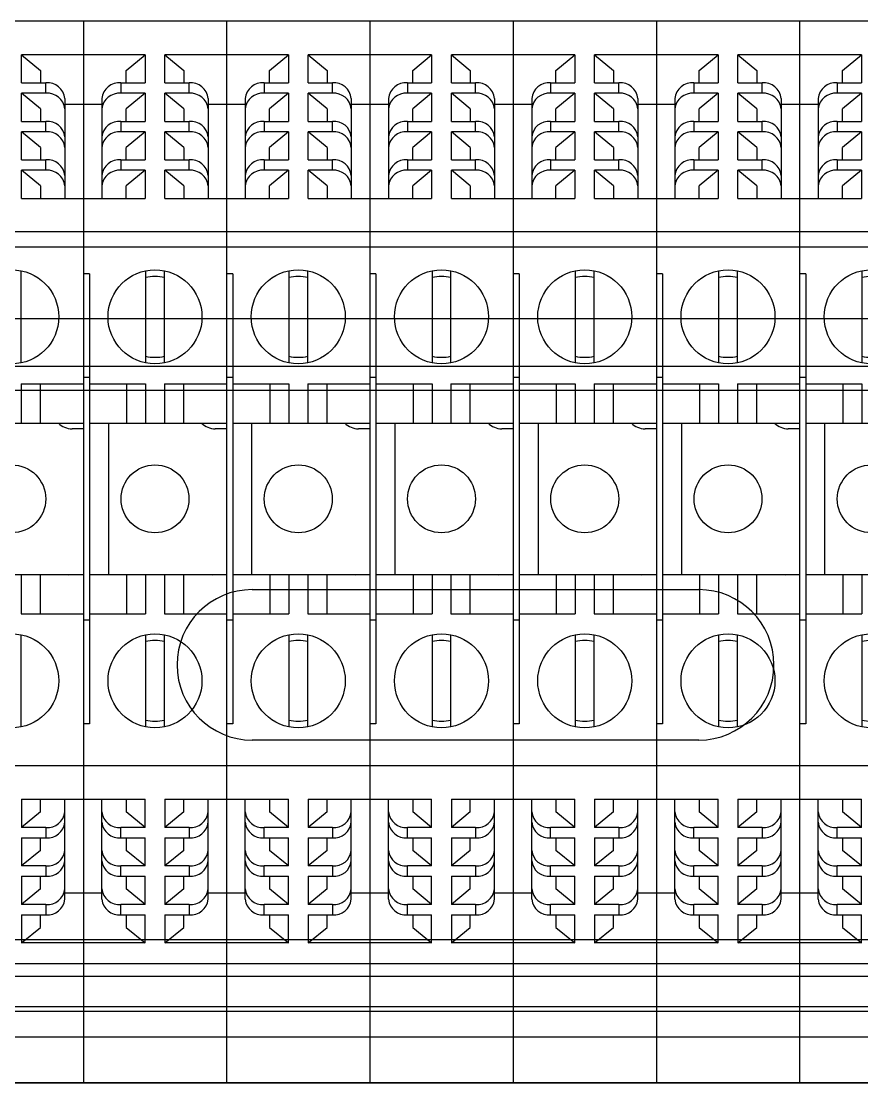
# Model space of a CAD drawing. Header units: inches. Extents: x 17 to 3130, y 15 to 659.
# Drawn here: x 1817.83 to 1853.03, y 382.24 to 426.69 of the extents above; entities that cross this region are included whole.
import ezdxf

# ---------------------------------------------------------------- set-up
doc = ezdxf.new("R2010")
doc.units = ezdxf.units.IN
doc.header["$MEASUREMENT"] = 0

msp = doc.modelspace()

# ---------------------------------------------------------------- linework, layer by layer
at = {"color": 7, "linetype": 'Continuous', "lineweight": 25}
for p, q in [((1820.43008, 426.6941), (1814.43008, 426.6941)), ((1820.43008, 426.6941), (1820.43008, 382.2441)), ((1826.43008, 426.6941), (1820.43008, 426.6941)), ((1820.43008, 426.6941), (1820.43008, 382.2441)), ((1826.43008, 426.6941), (1826.43008, 382.2441)), ((1832.43008, 426.6941), (1826.43008, 426.6941)), ((1826.43008, 426.6941), (1826.43008, 382.2441)), ((1832.43008, 426.6941), (1832.43008, 382.2441)), ((1838.43008, 426.6941), (1832.43008, 426.6941)), ((1832.43008, 426.6941), (1832.43008, 382.2441)), ((1838.43008, 426.6941), (1838.43008, 382.2441)), ((1844.43008, 426.6941), (1838.43008, 426.6941)), ((1838.43008, 426.6941), (1838.43008, 382.2441)), ((1844.43008, 426.6941), (1844.43008, 382.2441)), ((1850.43008, 426.6941), (1844.43008, 426.6941)), ((1844.43008, 426.6941), (1844.43008, 382.2441)), ((1850.43008, 426.6941), (1850.43008, 382.2441)), ((1856.43008, 426.6941), (1850.43008, 426.6941)), ((1850.43008, 426.6941), (1850.43008, 382.2441)), ((1820.43008, 425.28942), (1817.84283, 425.28942)), ((1817.84283, 424.11185), (1817.84283, 425.28942)), ((1817.84283, 425.28942), (1818.63658, 424.63757)), ((1823.01733, 425.28942), (1820.43008, 425.28942)), ((1822.22358, 424.63757), (1823.01733, 425.28942)), ((1823.01733, 425.28942), (1823.01733, 424.11185)), ((1826.43008, 425.28942), (1823.84283, 425.28942)), ((1823.84283, 424.11185), (1823.84283, 425.28942)), ((1823.84283, 425.28942), (1824.63658, 424.63757)), ((1829.01733, 425.28942), (1826.43008, 425.28942)), ((1828.22358, 424.63757), (1829.01733, 425.28942)), ((1829.01733, 425.28942), (1829.01733, 424.11185)), ((1832.43008, 425.28942), (1829.84283, 425.28942)), ((1829.84283, 424.11185), (1829.84283, 425.28942)), ((1829.84283, 425.28942), (1830.63658, 424.63757)), ((1835.01733, 425.28942), (1832.43008, 425.28942)), ((1834.22358, 424.63757), (1835.01733, 425.28942)), ((1835.01733, 425.28942), (1835.01733, 424.11185)), ((1838.43008, 425.28942), (1835.84283, 425.28942)), ((1835.84283, 424.11185), (1835.84283, 425.28942)), ((1835.84283, 425.28942), (1836.63658, 424.63757)), ((1841.01733, 425.28942), (1838.43008, 425.28942)), ((1840.22358, 424.63757), (1841.01733, 425.28942)), ((1841.01733, 425.28942), (1841.01733, 424.11185)), ((1844.43008, 425.28942), (1841.84283, 425.28942)), ((1841.84283, 424.11185), (1841.84283, 425.28942)), ((1841.84283, 425.28942), (1842.63658, 424.63757)), ((1847.01733, 425.28942), (1844.43008, 425.28942)), ((1846.22358, 424.63757), (1847.01733, 425.28942)), ((1847.01733, 425.28942), (1847.01733, 424.11185)), ((1850.43008, 425.28942), (1847.84283, 425.28942)), ((1847.84283, 424.11185), (1847.84283, 425.28942)), ((1847.84283, 425.28942), (1848.63658, 424.63757)), ((1853.01733, 425.28942), (1850.43008, 425.28942)), ((1852.22358, 424.63757), (1853.01733, 425.28942)), ((1853.01733, 425.28942), (1853.01733, 424.11185)), ((1818.63658, 424.63757), (1818.63658, 424.11185)), ((1822.22358, 424.11185), (1822.22358, 424.63757)), ((1824.63658, 424.63757), (1824.63658, 424.11185)), ((1828.22358, 424.11185), (1828.22358, 424.63757)), ((1830.63658, 424.63757), (1830.63658, 424.11185)), ((1834.22358, 424.11185), (1834.22358, 424.63757)), ((1836.63658, 424.63757), (1836.63658, 424.11185)), ((1840.22358, 424.11185), (1840.22358, 424.63757)), ((1842.63658, 424.63757), (1842.63658, 424.11185)), ((1846.22358, 424.11185), (1846.22358, 424.63757)), ((1848.63658, 424.63757), (1848.63658, 424.11185)), ((1852.22358, 424.11185), (1852.22358, 424.63757)), ((1817.84283, 424.11185), (1818.85883, 424.11185)), ((1818.85883, 423.67706), (1818.85883, 424.11185)), ((1822.00133, 424.11185), (1822.00133, 423.67706)), ((1822.00133, 424.11185), (1823.01733, 424.11185)), ((1823.84283, 424.11185), (1824.85883, 424.11185)), ((1824.85883, 423.67706), (1824.85883, 424.11185)), ((1828.00133, 424.11185), (1828.00133, 423.67706)), ((1828.00133, 424.11185), (1829.01733, 424.11185)), ((1829.84283, 424.11185), (1830.85883, 424.11185)), ((1830.85883, 423.67706), (1830.85883, 424.11185)), ((1834.00133, 424.11185), (1834.00133, 423.67706)), ((1834.00133, 424.11185), (1835.01733, 424.11185)), ((1835.84283, 424.11185), (1836.85883, 424.11185)), ((1836.85883, 423.67706), (1836.85883, 424.11185)), ((1840.00133, 424.11185), (1840.00133, 423.67706)), ((1840.00133, 424.11185), (1841.01733, 424.11185)), ((1841.84283, 424.11185), (1842.85883, 424.11185)), ((1842.85883, 423.67706), (1842.85883, 424.11185)), ((1846.00133, 424.11185), (1846.00133, 423.67706)), ((1846.00133, 424.11185), (1847.01733, 424.11185)), ((1847.84283, 424.11185), (1848.85883, 424.11185)), ((1848.85883, 423.67706), (1848.85883, 424.11185)), ((1852.00133, 424.11185), (1852.00133, 423.67706)), ((1852.00133, 424.11185), (1853.01733, 424.11185)), ((1818.85883, 423.67706), (1817.84283, 423.67706)), ((1817.84283, 422.4995), (1817.84283, 423.67706)), ((1818.63658, 423.02521), (1817.84283, 423.67706)), ((1823.01733, 423.67706), (1822.00133, 423.67706)), ((1823.01733, 423.67706), (1822.22358, 423.02521)), ((1823.01733, 423.67706), (1823.01733, 422.4995)), ((1824.85883, 423.67706), (1823.84283, 423.67706)), ((1823.84283, 422.4995), (1823.84283, 423.67706)), ((1824.63658, 423.02521), (1823.84283, 423.67706)), ((1829.01733, 423.67706), (1828.00133, 423.67706)), ((1829.01733, 423.67706), (1828.22358, 423.02521)), ((1829.01733, 423.67706), (1829.01733, 422.4995)), ((1830.85883, 423.67706), (1829.84283, 423.67706)), ((1829.84283, 422.4995), (1829.84283, 423.67706)), ((1830.63658, 423.02521), (1829.84283, 423.67706)), ((1835.01733, 423.67706), (1834.00133, 423.67706)), ((1835.01733, 423.67706), (1834.22358, 423.02521)), ((1835.01733, 423.67706), (1835.01733, 422.4995)), ((1836.85883, 423.67706), (1835.84283, 423.67706)), ((1835.84283, 422.4995), (1835.84283, 423.67706)), ((1836.63658, 423.02521), (1835.84283, 423.67706)), ((1841.01733, 423.67706), (1840.00133, 423.67706)), ((1841.01733, 423.67706), (1840.22358, 423.02521)), ((1841.01733, 423.67706), (1841.01733, 422.4995)), ((1842.85883, 423.67706), (1841.84283, 423.67706)), ((1841.84283, 422.4995), (1841.84283, 423.67706)), ((1842.63658, 423.02521), (1841.84283, 423.67706)), ((1847.01733, 423.67706), (1846.00133, 423.67706)), ((1847.01733, 423.67706), (1846.22358, 423.02521)), ((1847.01733, 423.67706), (1847.01733, 422.4995)), ((1848.85883, 423.67706), (1847.84283, 423.67706)), ((1847.84283, 422.4995), (1847.84283, 423.67706)), ((1848.63658, 423.02521), (1847.84283, 423.67706)), ((1853.01733, 423.67706), (1852.00133, 423.67706)), ((1853.01733, 423.67706), (1852.22358, 423.02521)), ((1853.01733, 423.67706), (1853.01733, 422.4995)), ((1819.65258, 423.46), (1819.65258, 419.27478)), ((1820.43008, 423.20349), (1819.65258, 423.20349)), ((1821.20758, 423.20349), (1820.43008, 423.20349)), ((1821.20758, 423.46), (1821.20758, 419.27478)), ((1825.65258, 423.46), (1825.65258, 419.27478)), ((1826.43008, 423.20349), (1825.65258, 423.20349)), ((1827.20758, 423.20349), (1826.43008, 423.20349)), ((1827.20758, 423.46), (1827.20758, 419.27478)), ((1831.65258, 423.46), (1831.65258, 419.27478)), ((1832.43008, 423.20349), (1831.65258, 423.20349)), ((1833.20758, 423.20349), (1832.43008, 423.20349)), ((1833.20758, 423.46), (1833.20758, 419.27478)), ((1837.65258, 423.46), (1837.65258, 419.27478)), ((1838.43008, 423.20349), (1837.65258, 423.20349)), ((1839.20758, 423.20349), (1838.43008, 423.20349)), ((1839.20758, 423.46), (1839.20758, 419.27478)), ((1843.65258, 423.46), (1843.65258, 419.27478)), ((1844.43008, 423.20349), (1843.65258, 423.20349)), ((1845.20758, 423.20349), (1844.43008, 423.20349)), ((1845.20758, 423.46), (1845.20758, 419.27478)), ((1849.65258, 423.46), (1849.65258, 419.27478)), ((1850.43008, 423.20349), (1849.65258, 423.20349)), ((1851.20758, 423.20349), (1850.43008, 423.20349)), ((1851.20758, 423.46), (1851.20758, 419.27478)), ((1818.63658, 423.02521), (1818.63658, 422.4995)), ((1822.22358, 422.4995), (1822.22358, 423.02521)), ((1824.63658, 423.02521), (1824.63658, 422.4995)), ((1828.22358, 422.4995), (1828.22358, 423.02521)), ((1830.63658, 423.02521), (1830.63658, 422.4995)), ((1834.22358, 422.4995), (1834.22358, 423.02521)), ((1836.63658, 423.02521), (1836.63658, 422.4995)), ((1840.22358, 422.4995), (1840.22358, 423.02521)), ((1842.63658, 423.02521), (1842.63658, 422.4995)), ((1846.22358, 422.4995), (1846.22358, 423.02521)), ((1848.63658, 423.02521), (1848.63658, 422.4995)), ((1852.22358, 422.4995), (1852.22358, 423.02521)), ((1817.84283, 422.4995), (1818.85883, 422.4995)), ((1818.85883, 422.0647), (1818.85883, 422.4995)), ((1822.00133, 422.4995), (1822.00133, 422.0647)), ((1822.00133, 422.4995), (1823.01733, 422.4995)), ((1823.84283, 422.4995), (1824.85883, 422.4995)), ((1824.85883, 422.0647), (1824.85883, 422.4995)), ((1828.00133, 422.4995), (1828.00133, 422.0647)), ((1828.00133, 422.4995), (1829.01733, 422.4995)), ((1829.84283, 422.4995), (1830.85883, 422.4995)), ((1830.85883, 422.0647), (1830.85883, 422.4995)), ((1834.00133, 422.4995), (1834.00133, 422.0647)), ((1834.00133, 422.4995), (1835.01733, 422.4995)), ((1835.84283, 422.4995), (1836.85883, 422.4995)), ((1836.85883, 422.0647), (1836.85883, 422.4995)), ((1840.00133, 422.4995), (1840.00133, 422.0647)), ((1840.00133, 422.4995), (1841.01733, 422.4995)), ((1841.84283, 422.4995), (1842.85883, 422.4995)), ((1842.85883, 422.0647), (1842.85883, 422.4995)), ((1846.00133, 422.4995), (1846.00133, 422.0647)), ((1846.00133, 422.4995), (1847.01733, 422.4995)), ((1847.84283, 422.4995), (1848.85883, 422.4995)), ((1848.85883, 422.0647), (1848.85883, 422.4995)), ((1852.00133, 422.4995), (1852.00133, 422.0647)), ((1852.00133, 422.4995), (1853.01733, 422.4995)), ((1818.85883, 422.0647), (1817.84283, 422.0647)), ((1817.84283, 420.88714), (1817.84283, 422.0647)), ((1818.63658, 421.41285), (1817.84283, 422.0647)), ((1823.01733, 422.0647), (1822.00133, 422.0647)), ((1823.01733, 422.0647), (1822.22358, 421.41285)), ((1823.01733, 422.0647), (1823.01733, 420.88714)), ((1824.85883, 422.0647), (1823.84283, 422.0647)), ((1823.84283, 420.88714), (1823.84283, 422.0647)), ((1824.63658, 421.41285), (1823.84283, 422.0647)), ((1829.01733, 422.0647), (1828.00133, 422.0647)), ((1829.01733, 422.0647), (1828.22358, 421.41285)), ((1829.01733, 422.0647), (1829.01733, 420.88714)), ((1830.85883, 422.0647), (1829.84283, 422.0647)), ((1829.84283, 420.88714), (1829.84283, 422.0647)), ((1830.63658, 421.41285), (1829.84283, 422.0647)), ((1835.01733, 422.0647), (1834.00133, 422.0647)), ((1835.01733, 422.0647), (1834.22358, 421.41285)), ((1835.01733, 422.0647), (1835.01733, 420.88714)), ((1836.85883, 422.0647), (1835.84283, 422.0647)), ((1835.84283, 420.88714), (1835.84283, 422.0647)), ((1836.63658, 421.41285), (1835.84283, 422.0647)), ((1841.01733, 422.0647), (1840.00133, 422.0647)), ((1841.01733, 422.0647), (1840.22358, 421.41285)), ((1841.01733, 422.0647), (1841.01733, 420.88714)), ((1842.85883, 422.0647), (1841.84283, 422.0647)), ((1841.84283, 420.88714), (1841.84283, 422.0647)), ((1842.63658, 421.41285), (1841.84283, 422.0647)), ((1847.01733, 422.0647), (1846.00133, 422.0647)), ((1847.01733, 422.0647), (1846.22358, 421.41285)), ((1847.01733, 422.0647), (1847.01733, 420.88714)), ((1848.85883, 422.0647), (1847.84283, 422.0647)), ((1847.84283, 420.88714), (1847.84283, 422.0647)), ((1848.63658, 421.41285), (1847.84283, 422.0647)), ((1853.01733, 422.0647), (1852.00133, 422.0647)), ((1853.01733, 422.0647), (1852.22358, 421.41285)), ((1853.01733, 422.0647), (1853.01733, 420.88714)), ((1818.63658, 421.41285), (1818.63658, 420.88714)), ((1822.22358, 420.88714), (1822.22358, 421.41285)), ((1824.63658, 421.41285), (1824.63658, 420.88714)), ((1828.22358, 420.88714), (1828.22358, 421.41285)), ((1830.63658, 421.41285), (1830.63658, 420.88714)), ((1834.22358, 420.88714), (1834.22358, 421.41285)), ((1836.63658, 421.41285), (1836.63658, 420.88714)), ((1840.22358, 420.88714), (1840.22358, 421.41285)), ((1842.63658, 421.41285), (1842.63658, 420.88714)), ((1846.22358, 420.88714), (1846.22358, 421.41285)), ((1848.63658, 421.41285), (1848.63658, 420.88714)), ((1852.22358, 420.88714), (1852.22358, 421.41285)), ((1817.84283, 420.88714), (1818.85883, 420.88714)), ((1818.85883, 420.45235), (1818.85883, 420.88714)), ((1822.00133, 420.88714), (1822.00133, 420.45235)), ((1822.00133, 420.88714), (1823.01733, 420.88714)), ((1823.84283, 420.88714), (1824.85883, 420.88714)), ((1824.85883, 420.45235), (1824.85883, 420.88714)), ((1828.00133, 420.88714), (1828.00133, 420.45235)), ((1828.00133, 420.88714), (1829.01733, 420.88714)), ((1829.84283, 420.88714), (1830.85883, 420.88714)), ((1830.85883, 420.45235), (1830.85883, 420.88714)), ((1834.00133, 420.88714), (1834.00133, 420.45235)), ((1834.00133, 420.88714), (1835.01733, 420.88714)), ((1835.84283, 420.88714), (1836.85883, 420.88714)), ((1836.85883, 420.45235), (1836.85883, 420.88714)), ((1840.00133, 420.88714), (1840.00133, 420.45235)), ((1840.00133, 420.88714), (1841.01733, 420.88714)), ((1841.84283, 420.88714), (1842.85883, 420.88714)), ((1842.85883, 420.45235), (1842.85883, 420.88714)), ((1846.00133, 420.88714), (1846.00133, 420.45235)), ((1846.00133, 420.88714), (1847.01733, 420.88714)), ((1847.84283, 420.88714), (1848.85883, 420.88714)), ((1848.85883, 420.45235), (1848.85883, 420.88714)), ((1852.00133, 420.88714), (1852.00133, 420.45235)), ((1852.00133, 420.88714), (1853.01733, 420.88714)), ((1817.84283, 419.27478), (1817.84283, 420.45235)), ((1818.85883, 420.45235), (1817.84283, 420.45235)), ((1818.63658, 419.80049), (1817.84283, 420.45235)), ((1823.01733, 420.45235), (1822.00133, 420.45235)), ((1823.01733, 420.45235), (1822.22358, 419.80049)), ((1823.01733, 420.45235), (1823.01733, 419.27478)), ((1823.84283, 419.27478), (1823.84283, 420.45235)), ((1824.85883, 420.45235), (1823.84283, 420.45235)), ((1824.63658, 419.80049), (1823.84283, 420.45235)), ((1829.01733, 420.45235), (1828.00133, 420.45235)), ((1829.01733, 420.45235), (1828.22358, 419.80049)), ((1829.01733, 420.45235), (1829.01733, 419.27478)), ((1829.84283, 419.27478), (1829.84283, 420.45235)), ((1830.85883, 420.45235), (1829.84283, 420.45235)), ((1830.63658, 419.80049), (1829.84283, 420.45235)), ((1835.01733, 420.45235), (1834.00133, 420.45235)), ((1835.01733, 420.45235), (1834.22358, 419.80049)), ((1835.01733, 420.45235), (1835.01733, 419.27478)), ((1835.84283, 419.27478), (1835.84283, 420.45235)), ((1836.85883, 420.45235), (1835.84283, 420.45235)), ((1836.63658, 419.80049), (1835.84283, 420.45235)), ((1841.01733, 420.45235), (1840.00133, 420.45235)), ((1841.01733, 420.45235), (1840.22358, 419.80049)), ((1841.01733, 420.45235), (1841.01733, 419.27478)), ((1841.84283, 419.27478), (1841.84283, 420.45235)), ((1842.85883, 420.45235), (1841.84283, 420.45235)), ((1842.63658, 419.80049), (1841.84283, 420.45235)), ((1847.01733, 420.45235), (1846.00133, 420.45235)), ((1847.01733, 420.45235), (1846.22358, 419.80049)), ((1847.01733, 420.45235), (1847.01733, 419.27478)), ((1847.84283, 419.27478), (1847.84283, 420.45235)), ((1848.85883, 420.45235), (1847.84283, 420.45235)), ((1848.63658, 419.80049), (1847.84283, 420.45235)), ((1853.01733, 420.45235), (1852.00133, 420.45235)), ((1853.01733, 420.45235), (1852.22358, 419.80049)), ((1853.01733, 420.45235), (1853.01733, 419.27478)), ((1818.63658, 419.80049), (1818.63658, 419.27478)), ((1822.22358, 419.27478), (1822.22358, 419.80049)), ((1824.63658, 419.80049), (1824.63658, 419.27478)), ((1828.22358, 419.27478), (1828.22358, 419.80049)), ((1830.63658, 419.80049), (1830.63658, 419.27478)), ((1834.22358, 419.27478), (1834.22358, 419.80049)), ((1836.63658, 419.80049), (1836.63658, 419.27478)), ((1840.22358, 419.27478), (1840.22358, 419.80049)), ((1842.63658, 419.80049), (1842.63658, 419.27478)), ((1846.22358, 419.27478), (1846.22358, 419.80049)), ((1848.63658, 419.80049), (1848.63658, 419.27478)), ((1852.22358, 419.27478), (1852.22358, 419.80049)), ((1817.84283, 419.27478), (1820.43008, 419.27478)), ((1820.43008, 419.27478), (1823.01733, 419.27478)), ((1823.84283, 419.27478), (1826.43008, 419.27478)), ((1826.43008, 419.27478), (1829.01733, 419.27478)), ((1829.84283, 419.27478), (1832.43008, 419.27478)), ((1832.43008, 419.27478), (1835.01733, 419.27478)), ((1835.84283, 419.27478), (1838.43008, 419.27478)), ((1838.43008, 419.27478), (1841.01733, 419.27478)), ((1841.84283, 419.27478), (1844.43008, 419.27478)), ((1844.43008, 419.27478), (1847.01733, 419.27478)), ((1847.84283, 419.27478), (1850.43008, 419.27478)), ((1850.43008, 419.27478), (1853.01733, 419.27478)), ((1820.43008, 417.8701), (1814.43008, 417.8701)), ((1826.43008, 417.8701), (1820.43008, 417.8701)), ((1832.43008, 417.8701), (1826.43008, 417.8701)), ((1838.43008, 417.8701), (1832.43008, 417.8701)), ((1844.43008, 417.8701), (1838.43008, 417.8701)), ((1850.43008, 417.8701), (1844.43008, 417.8701)), ((1856.43008, 417.8701), (1850.43008, 417.8701)), ((1712.43008, 417.2441), (2212.43008, 417.2441)), ((1817.82696, 412.38602), (1817.82696, 416.24218)), ((1820.68408, 416.1175), (1820.43008, 416.1175)), ((1820.68408, 416.1175), (1820.68408, 397.2707)), ((1823.03321, 416.24218), (1823.03321, 412.38602)), ((1823.82696, 412.38602), (1823.82696, 416.24218)), ((1826.68408, 416.1175), (1826.43008, 416.1175)), ((1826.68408, 416.1175), (1826.68408, 397.2707)), ((1829.03321, 416.24218), (1829.03321, 412.38602)), ((1829.82696, 412.38602), (1829.82696, 416.24218)), ((1832.68408, 416.1175), (1832.43008, 416.1175)), ((1832.68408, 416.1175), (1832.68408, 397.2707)), ((1835.03321, 416.24218), (1835.03321, 412.38602)), ((1835.82696, 412.38602), (1835.82696, 416.24218)), ((1838.68408, 416.1175), (1838.43008, 416.1175)), ((1838.68408, 416.1175), (1838.68408, 397.2707)), ((1841.03321, 416.24218), (1841.03321, 412.38602)), ((1841.82696, 412.38602), (1841.82696, 416.24218)), ((1844.68408, 416.1175), (1844.43008, 416.1175)), ((1844.68408, 416.1175), (1844.68408, 397.2707)), ((1847.03321, 416.24218), (1847.03321, 412.38602)), ((1847.82696, 412.38602), (1847.82696, 416.24218)), ((1850.68408, 416.1175), (1850.43008, 416.1175)), ((1850.68408, 416.1175), (1850.68408, 397.2707)), ((1853.03321, 416.24218), (1853.03321, 412.38602)), ((1712.43008, 414.2441), (2212.43008, 414.2441)), ((1712.43008, 412.2441), (2212.43008, 412.2441)), ((1820.68408, 411.7741), (1820.43008, 411.7741)), ((1826.68408, 411.7741), (1826.43008, 411.7741)), ((1832.68408, 411.7741), (1832.43008, 411.7741)), ((1838.68408, 411.7741), (1838.43008, 411.7741)), ((1844.68408, 411.7741), (1844.43008, 411.7741)), ((1850.68408, 411.7741), (1850.43008, 411.7741)), ((1712.43008, 411.2441), (2212.43008, 411.2441)), ((1817.82696, 411.5074), (1820.43008, 411.5074)), ((1817.82696, 411.5074), (1817.82696, 409.8691)), ((1818.62071, 411.5074), (1818.62071, 409.8691)), ((1820.68408, 411.5074), (1823.03321, 411.5074)), ((1822.23946, 411.5074), (1822.23946, 409.8691)), ((1823.03321, 411.5074), (1823.03321, 409.8691)), ((1823.82696, 411.5074), (1826.43008, 411.5074)), ((1823.82696, 411.5074), (1823.82696, 409.8691)), ((1824.62071, 411.5074), (1824.62071, 409.8691)), ((1826.68408, 411.5074), (1829.03321, 411.5074)), ((1828.23946, 411.5074), (1828.23946, 409.8691)), ((1829.03321, 411.5074), (1829.03321, 409.8691)), ((1829.82696, 411.5074), (1832.43008, 411.5074)), ((1829.82696, 411.5074), (1829.82696, 409.8691)), ((1830.62071, 411.5074), (1830.62071, 409.8691)), ((1832.68408, 411.5074), (1835.03321, 411.5074)), ((1834.23946, 411.5074), (1834.23946, 409.8691)), ((1835.03321, 411.5074), (1835.03321, 409.8691)), ((1835.82696, 411.5074), (1838.43008, 411.5074)), ((1835.82696, 411.5074), (1835.82696, 409.8691)), ((1836.62071, 411.5074), (1836.62071, 409.8691)), ((1838.68408, 411.5074), (1841.03321, 411.5074)), ((1840.23946, 411.5074), (1840.23946, 409.8691)), ((1841.03321, 411.5074), (1841.03321, 409.8691)), ((1841.82696, 411.5074), (1844.43008, 411.5074)), ((1841.82696, 411.5074), (1841.82696, 409.8691)), ((1842.62071, 411.5074), (1842.62071, 409.8691)), ((1844.68408, 411.5074), (1847.03321, 411.5074)), ((1846.23946, 411.5074), (1846.23946, 409.8691)), ((1847.03321, 411.5074), (1847.03321, 409.8691)), ((1847.82696, 411.5074), (1850.43008, 411.5074)), ((1847.82696, 411.5074), (1847.82696, 409.8691)), ((1848.62071, 411.5074), (1848.62071, 409.8691)), ((1850.68408, 411.5074), (1853.03321, 411.5074)), ((1852.23946, 411.5074), (1852.23946, 409.8691)), ((1853.03321, 411.5074), (1853.03321, 409.8691)), ((1814.68408, 409.8691), (1820.43008, 409.8691)), ((1820.68408, 409.8691), (1826.43008, 409.8691)), ((1821.47708, 409.8691), (1821.47708, 403.5191)), ((1826.68408, 409.8691), (1832.43008, 409.8691)), ((1827.47708, 409.8691), (1827.47708, 403.5191)), ((1832.68408, 409.8691), (1838.43008, 409.8691)), ((1833.47708, 409.8691), (1833.47708, 403.5191)), ((1838.68408, 409.8691), (1844.43008, 409.8691)), ((1839.47708, 409.8691), (1839.47708, 403.5191)), ((1844.68408, 409.8691), (1850.43008, 409.8691)), ((1845.47708, 409.8691), (1845.47708, 403.5191)), ((1850.68408, 409.8691), (1856.43008, 409.8691)), ((1851.47708, 409.8691), (1851.47708, 403.5191)), ((1820.43008, 409.62646), (1819.95383, 409.62646)), ((1826.43008, 409.62646), (1825.95383, 409.62646)), ((1832.43008, 409.62646), (1831.95383, 409.62646)), ((1838.43008, 409.62646), (1837.95383, 409.62646)), ((1844.43008, 409.62646), (1843.95383, 409.62646)), ((1850.43008, 409.62646), (1849.95383, 409.62646)), ((1820.43008, 403.5191), (1814.68408, 403.5191)), ((1817.82696, 403.5191), (1817.82696, 401.8808)), ((1818.62071, 403.5191), (1818.62071, 401.8808)), ((1819.82003, 403.5191), (1819.95383, 403.53046)), ((1819.95383, 403.53046), (1820.43008, 403.53046)), ((1826.43008, 403.5191), (1820.68408, 403.5191)), ((1822.23946, 403.5191), (1822.23946, 401.8808)), ((1823.03321, 403.5191), (1823.03321, 401.8808)), ((1823.82696, 403.5191), (1823.82696, 401.8808)), ((1824.62071, 403.5191), (1824.62071, 401.8808)), ((1825.82003, 403.5191), (1825.95383, 403.53046)), ((1825.95383, 403.53046), (1826.43008, 403.53046)), ((1832.43008, 403.5191), (1826.68408, 403.5191)), ((1828.23946, 403.5191), (1828.23946, 401.8808)), ((1829.03321, 403.5191), (1829.03321, 401.8808)), ((1829.82696, 403.5191), (1829.82696, 401.8808)), ((1830.62071, 403.5191), (1830.62071, 401.8808)), ((1831.82003, 403.5191), (1831.95383, 403.53046)), ((1831.95383, 403.53046), (1832.43008, 403.53046)), ((1838.43008, 403.5191), (1832.68408, 403.5191)), ((1834.23946, 403.5191), (1834.23946, 401.8808)), ((1835.03321, 403.5191), (1835.03321, 401.8808)), ((1835.82696, 403.5191), (1835.82696, 401.8808)), ((1836.62071, 403.5191), (1836.62071, 401.8808)), ((1837.82003, 403.5191), (1837.95383, 403.53046)), ((1837.95383, 403.53046), (1838.43008, 403.53046)), ((1844.43008, 403.5191), (1838.68408, 403.5191)), ((1840.23946, 403.5191), (1840.23946, 401.8808)), ((1841.03321, 403.5191), (1841.03321, 401.8808)), ((1841.82696, 403.5191), (1841.82696, 401.8808)), ((1842.62071, 403.5191), (1842.62071, 401.8808)), ((1843.82003, 403.5191), (1843.95383, 403.53046)), ((1843.95383, 403.53046), (1844.43008, 403.53046)), ((1850.43008, 403.5191), (1844.68408, 403.5191)), ((1846.23946, 403.5191), (1846.23946, 401.8808)), ((1847.03321, 403.5191), (1847.03321, 401.8808)), ((1847.82696, 403.5191), (1847.82696, 401.8808)), ((1848.62071, 403.5191), (1848.62071, 401.8808)), ((1849.82003, 403.5191), (1849.95383, 403.53046)), ((1849.95383, 403.53046), (1850.43008, 403.53046)), ((1856.43008, 403.5191), (1850.68408, 403.5191)), ((1852.23946, 403.5191), (1852.23946, 401.8808)), ((1853.03321, 403.5191), (1853.03321, 401.8808)), ((1827.50508, 402.8941), (1846.20508, 402.8941)), ((1817.82696, 401.8808), (1820.43008, 401.8808)), ((1820.68408, 401.8808), (1823.03321, 401.8808)), ((1823.82696, 401.8808), (1826.43008, 401.8808)), ((1826.68408, 401.8808), (1829.03321, 401.8808)), ((1829.82696, 401.8808), (1832.43008, 401.8808)), ((1832.68408, 401.8808), (1835.03321, 401.8808)), ((1835.82696, 401.8808), (1838.43008, 401.8808)), ((1838.68408, 401.8808), (1841.03321, 401.8808)), ((1841.82696, 401.8808), (1844.43008, 401.8808)), ((1844.68408, 401.8808), (1847.03321, 401.8808)), ((1847.82696, 401.8808), (1850.43008, 401.8808)), ((1850.68408, 401.8808), (1853.03321, 401.8808)), ((1820.68408, 401.6141), (1820.43008, 401.6141)), ((1826.68408, 401.6141), (1826.43008, 401.6141)), ((1832.68408, 401.6141), (1832.43008, 401.6141)), ((1838.68408, 401.6141), (1838.43008, 401.6141)), ((1844.68408, 401.6141), (1844.43008, 401.6141)), ((1850.68408, 401.6141), (1850.43008, 401.6141)), ((1817.82696, 397.14602), (1817.82696, 401.00218)), ((1823.03321, 401.00218), (1823.03321, 397.14602)), ((1823.82696, 397.14602), (1823.82696, 401.00218)), ((1829.03321, 401.00218), (1829.03321, 397.14602)), ((1829.82696, 397.14602), (1829.82696, 401.00218)), ((1835.03321, 401.00218), (1835.03321, 397.14602)), ((1835.82696, 397.14602), (1835.82696, 401.00218)), ((1841.03321, 401.00218), (1841.03321, 397.14602)), ((1841.82696, 397.14602), (1841.82696, 401.00218)), ((1847.03321, 401.00218), (1847.03321, 397.14602)), ((1847.82696, 397.14602), (1847.82696, 401.00218)), ((1853.03321, 401.00218), (1853.03321, 397.14602)), ((1820.68408, 397.2707), (1820.43008, 397.2707)), ((1826.68408, 397.2707), (1826.43008, 397.2707)), ((1832.68408, 397.2707), (1832.43008, 397.2707)), ((1838.68408, 397.2707), (1838.43008, 397.2707)), ((1844.68408, 397.2707), (1844.43008, 397.2707)), ((1850.68408, 397.2707), (1850.43008, 397.2707)), ((1846.20508, 396.5941), (1827.50508, 396.5941)), ((1820.43008, 395.5181), (1814.43008, 395.5181)), ((1826.43008, 395.5181), (1820.43008, 395.5181)), ((1832.43008, 395.5181), (1826.43008, 395.5181)), ((1838.43008, 395.5181), (1832.43008, 395.5181)), ((1844.43008, 395.5181), (1838.43008, 395.5181)), ((1850.43008, 395.5181), (1844.43008, 395.5181)), ((1856.43008, 395.5181), (1850.43008, 395.5181)), ((1817.84283, 394.11342), (1820.43008, 394.11342)), ((1817.84283, 394.11342), (1817.84283, 392.93585)), ((1818.63658, 393.58771), (1818.63658, 394.11342)), ((1819.65258, 389.9282), (1819.65258, 394.11342)), ((1820.43008, 394.11342), (1823.01733, 394.11342)), ((1821.20758, 389.9282), (1821.20758, 394.11342)), ((1822.22358, 394.11342), (1822.22358, 393.58771)), ((1823.01733, 392.93585), (1823.01733, 394.11342)), ((1823.84283, 394.11342), (1826.43008, 394.11342)), ((1823.84283, 394.11342), (1823.84283, 392.93585)), ((1824.63658, 393.58771), (1824.63658, 394.11342)), ((1825.65258, 389.9282), (1825.65258, 394.11342)), ((1826.43008, 394.11342), (1829.01733, 394.11342)), ((1827.20758, 389.9282), (1827.20758, 394.11342)), ((1828.22358, 394.11342), (1828.22358, 393.58771)), ((1829.01733, 392.93585), (1829.01733, 394.11342)), ((1829.84283, 394.11342), (1832.43008, 394.11342)), ((1829.84283, 394.11342), (1829.84283, 392.93585)), ((1830.63658, 393.58771), (1830.63658, 394.11342)), ((1831.65258, 389.9282), (1831.65258, 394.11342)), ((1832.43008, 394.11342), (1835.01733, 394.11342)), ((1833.20758, 389.9282), (1833.20758, 394.11342)), ((1834.22358, 394.11342), (1834.22358, 393.58771)), ((1835.01733, 392.93585), (1835.01733, 394.11342)), ((1835.84283, 394.11342), (1838.43008, 394.11342)), ((1835.84283, 394.11342), (1835.84283, 392.93585)), ((1836.63658, 393.58771), (1836.63658, 394.11342)), ((1837.65258, 389.9282), (1837.65258, 394.11342)), ((1838.43008, 394.11342), (1841.01733, 394.11342)), ((1839.20758, 389.9282), (1839.20758, 394.11342)), ((1840.22358, 394.11342), (1840.22358, 393.58771)), ((1841.01733, 392.93585), (1841.01733, 394.11342)), ((1841.84283, 394.11342), (1844.43008, 394.11342)), ((1841.84283, 394.11342), (1841.84283, 392.93585)), ((1842.63658, 393.58771), (1842.63658, 394.11342)), ((1843.65258, 389.9282), (1843.65258, 394.11342)), ((1844.43008, 394.11342), (1847.01733, 394.11342)), ((1845.20758, 389.9282), (1845.20758, 394.11342)), ((1846.22358, 394.11342), (1846.22358, 393.58771)), ((1847.01733, 392.93585), (1847.01733, 394.11342)), ((1847.84283, 394.11342), (1850.43008, 394.11342)), ((1847.84283, 394.11342), (1847.84283, 392.93585)), ((1848.63658, 393.58771), (1848.63658, 394.11342)), ((1849.65258, 389.9282), (1849.65258, 394.11342)), ((1850.43008, 394.11342), (1853.01733, 394.11342)), ((1851.20758, 389.9282), (1851.20758, 394.11342)), ((1852.22358, 394.11342), (1852.22358, 393.58771)), ((1853.01733, 392.93585), (1853.01733, 394.11342)), ((1818.63658, 393.58771), (1817.84283, 392.93585)), ((1823.01733, 392.93585), (1822.22358, 393.58771)), ((1824.63658, 393.58771), (1823.84283, 392.93585)), ((1829.01733, 392.93585), (1828.22358, 393.58771)), ((1830.63658, 393.58771), (1829.84283, 392.93585)), ((1835.01733, 392.93585), (1834.22358, 393.58771)), ((1836.63658, 393.58771), (1835.84283, 392.93585)), ((1841.01733, 392.93585), (1840.22358, 393.58771)), ((1842.63658, 393.58771), (1841.84283, 392.93585)), ((1847.01733, 392.93585), (1846.22358, 393.58771)), ((1848.63658, 393.58771), (1847.84283, 392.93585)), ((1853.01733, 392.93585), (1852.22358, 393.58771)), ((1818.85883, 392.93585), (1817.84283, 392.93585)), ((1817.84283, 392.50106), (1818.85883, 392.50106)), ((1817.84283, 392.50106), (1817.84283, 391.3235)), ((1818.63658, 391.97535), (1818.63658, 392.50106)), ((1818.85883, 392.93585), (1818.85883, 392.50106)), ((1822.00133, 392.50106), (1822.00133, 392.93585)), ((1823.01733, 392.93585), (1822.00133, 392.93585)), ((1822.00133, 392.50106), (1823.01733, 392.50106)), ((1822.22358, 392.50106), (1822.22358, 391.97535)), ((1823.01733, 391.3235), (1823.01733, 392.50106)), ((1824.85883, 392.93585), (1823.84283, 392.93585)), ((1823.84283, 392.50106), (1824.85883, 392.50106)), ((1823.84283, 392.50106), (1823.84283, 391.3235)), ((1824.63658, 391.97535), (1824.63658, 392.50106)), ((1824.85883, 392.93585), (1824.85883, 392.50106)), ((1828.00133, 392.50106), (1828.00133, 392.93585)), ((1829.01733, 392.93585), (1828.00133, 392.93585)), ((1828.00133, 392.50106), (1829.01733, 392.50106)), ((1828.22358, 392.50106), (1828.22358, 391.97535)), ((1829.01733, 391.3235), (1829.01733, 392.50106)), ((1830.85883, 392.93585), (1829.84283, 392.93585)), ((1829.84283, 392.50106), (1830.85883, 392.50106)), ((1829.84283, 392.50106), (1829.84283, 391.3235)), ((1830.63658, 391.97535), (1830.63658, 392.50106)), ((1830.85883, 392.93585), (1830.85883, 392.50106)), ((1834.00133, 392.50106), (1834.00133, 392.93585)), ((1835.01733, 392.93585), (1834.00133, 392.93585)), ((1834.00133, 392.50106), (1835.01733, 392.50106)), ((1834.22358, 392.50106), (1834.22358, 391.97535)), ((1835.01733, 391.3235), (1835.01733, 392.50106)), ((1836.85883, 392.93585), (1835.84283, 392.93585)), ((1835.84283, 392.50106), (1836.85883, 392.50106)), ((1835.84283, 392.50106), (1835.84283, 391.3235)), ((1836.63658, 391.97535), (1836.63658, 392.50106)), ((1836.85883, 392.93585), (1836.85883, 392.50106)), ((1840.00133, 392.50106), (1840.00133, 392.93585)), ((1841.01733, 392.93585), (1840.00133, 392.93585)), ((1840.00133, 392.50106), (1841.01733, 392.50106)), ((1840.22358, 392.50106), (1840.22358, 391.97535)), ((1841.01733, 391.3235), (1841.01733, 392.50106)), ((1842.85883, 392.93585), (1841.84283, 392.93585)), ((1841.84283, 392.50106), (1842.85883, 392.50106)), ((1841.84283, 392.50106), (1841.84283, 391.3235)), ((1842.63658, 391.97535), (1842.63658, 392.50106)), ((1842.85883, 392.93585), (1842.85883, 392.50106)), ((1846.00133, 392.50106), (1846.00133, 392.93585)), ((1847.01733, 392.93585), (1846.00133, 392.93585)), ((1846.00133, 392.50106), (1847.01733, 392.50106)), ((1846.22358, 392.50106), (1846.22358, 391.97535)), ((1847.01733, 391.3235), (1847.01733, 392.50106)), ((1848.85883, 392.93585), (1847.84283, 392.93585)), ((1847.84283, 392.50106), (1848.85883, 392.50106)), ((1847.84283, 392.50106), (1847.84283, 391.3235)), ((1848.63658, 391.97535), (1848.63658, 392.50106)), ((1848.85883, 392.93585), (1848.85883, 392.50106)), ((1852.00133, 392.50106), (1852.00133, 392.93585)), ((1853.01733, 392.93585), (1852.00133, 392.93585)), ((1852.00133, 392.50106), (1853.01733, 392.50106)), ((1852.22358, 392.50106), (1852.22358, 391.97535)), ((1853.01733, 391.3235), (1853.01733, 392.50106)), ((1818.63658, 391.97535), (1817.84283, 391.3235)), ((1823.01733, 391.3235), (1822.22358, 391.97535)), ((1824.63658, 391.97535), (1823.84283, 391.3235)), ((1829.01733, 391.3235), (1828.22358, 391.97535)), ((1830.63658, 391.97535), (1829.84283, 391.3235)), ((1835.01733, 391.3235), (1834.22358, 391.97535)), ((1836.63658, 391.97535), (1835.84283, 391.3235)), ((1841.01733, 391.3235), (1840.22358, 391.97535)), ((1842.63658, 391.97535), (1841.84283, 391.3235)), ((1847.01733, 391.3235), (1846.22358, 391.97535)), ((1848.63658, 391.97535), (1847.84283, 391.3235)), ((1853.01733, 391.3235), (1852.22358, 391.97535)), ((1818.85883, 391.3235), (1817.84283, 391.3235)), ((1818.85883, 391.3235), (1818.85883, 390.8887)), ((1822.00133, 390.8887), (1822.00133, 391.3235)), ((1823.01733, 391.3235), (1822.00133, 391.3235)), ((1824.85883, 391.3235), (1823.84283, 391.3235)), ((1824.85883, 391.3235), (1824.85883, 390.8887)), ((1828.00133, 390.8887), (1828.00133, 391.3235)), ((1829.01733, 391.3235), (1828.00133, 391.3235)), ((1830.85883, 391.3235), (1829.84283, 391.3235)), ((1830.85883, 391.3235), (1830.85883, 390.8887)), ((1834.00133, 390.8887), (1834.00133, 391.3235)), ((1835.01733, 391.3235), (1834.00133, 391.3235)), ((1836.85883, 391.3235), (1835.84283, 391.3235)), ((1836.85883, 391.3235), (1836.85883, 390.8887)), ((1840.00133, 390.8887), (1840.00133, 391.3235)), ((1841.01733, 391.3235), (1840.00133, 391.3235)), ((1842.85883, 391.3235), (1841.84283, 391.3235)), ((1842.85883, 391.3235), (1842.85883, 390.8887)), ((1846.00133, 390.8887), (1846.00133, 391.3235)), ((1847.01733, 391.3235), (1846.00133, 391.3235)), ((1848.85883, 391.3235), (1847.84283, 391.3235)), ((1848.85883, 391.3235), (1848.85883, 390.8887)), ((1852.00133, 390.8887), (1852.00133, 391.3235)), ((1853.01733, 391.3235), (1852.00133, 391.3235)), ((1817.84283, 390.8887), (1818.85883, 390.8887)), ((1817.84283, 390.8887), (1817.84283, 389.71114)), ((1818.63658, 390.36299), (1818.63658, 390.8887)), ((1822.00133, 390.8887), (1823.01733, 390.8887)), ((1822.22358, 390.8887), (1822.22358, 390.36299)), ((1823.01733, 389.71114), (1823.01733, 390.8887)), ((1823.84283, 390.8887), (1824.85883, 390.8887)), ((1823.84283, 390.8887), (1823.84283, 389.71114)), ((1824.63658, 390.36299), (1824.63658, 390.8887)), ((1828.00133, 390.8887), (1829.01733, 390.8887)), ((1828.22358, 390.8887), (1828.22358, 390.36299)), ((1829.01733, 389.71114), (1829.01733, 390.8887)), ((1829.84283, 390.8887), (1830.85883, 390.8887)), ((1829.84283, 390.8887), (1829.84283, 389.71114)), ((1830.63658, 390.36299), (1830.63658, 390.8887)), ((1834.00133, 390.8887), (1835.01733, 390.8887)), ((1834.22358, 390.8887), (1834.22358, 390.36299)), ((1835.01733, 389.71114), (1835.01733, 390.8887)), ((1835.84283, 390.8887), (1836.85883, 390.8887)), ((1835.84283, 390.8887), (1835.84283, 389.71114)), ((1836.63658, 390.36299), (1836.63658, 390.8887)), ((1840.00133, 390.8887), (1841.01733, 390.8887)), ((1840.22358, 390.8887), (1840.22358, 390.36299)), ((1841.01733, 389.71114), (1841.01733, 390.8887)), ((1841.84283, 390.8887), (1842.85883, 390.8887)), ((1841.84283, 390.8887), (1841.84283, 389.71114)), ((1842.63658, 390.36299), (1842.63658, 390.8887)), ((1846.00133, 390.8887), (1847.01733, 390.8887)), ((1846.22358, 390.8887), (1846.22358, 390.36299)), ((1847.01733, 389.71114), (1847.01733, 390.8887)), ((1847.84283, 390.8887), (1848.85883, 390.8887)), ((1847.84283, 390.8887), (1847.84283, 389.71114)), ((1848.63658, 390.36299), (1848.63658, 390.8887)), ((1852.00133, 390.8887), (1853.01733, 390.8887)), ((1852.22358, 390.8887), (1852.22358, 390.36299)), ((1853.01733, 389.71114), (1853.01733, 390.8887)), ((1818.63658, 390.36299), (1817.84283, 389.71114)), ((1823.01733, 389.71114), (1822.22358, 390.36299)), ((1824.63658, 390.36299), (1823.84283, 389.71114)), ((1829.01733, 389.71114), (1828.22358, 390.36299)), ((1830.63658, 390.36299), (1829.84283, 389.71114)), ((1835.01733, 389.71114), (1834.22358, 390.36299)), ((1836.63658, 390.36299), (1835.84283, 389.71114)), ((1841.01733, 389.71114), (1840.22358, 390.36299)), ((1842.63658, 390.36299), (1841.84283, 389.71114)), ((1847.01733, 389.71114), (1846.22358, 390.36299)), ((1848.63658, 390.36299), (1847.84283, 389.71114)), ((1853.01733, 389.71114), (1852.22358, 390.36299)), ((1820.43008, 390.18471), (1819.65258, 390.18471)), ((1821.20758, 390.18471), (1820.43008, 390.18471)), ((1826.43008, 390.18471), (1825.65258, 390.18471)), ((1827.20758, 390.18471), (1826.43008, 390.18471)), ((1832.43008, 390.18471), (1831.65258, 390.18471)), ((1833.20758, 390.18471), (1832.43008, 390.18471)), ((1838.43008, 390.18471), (1837.65258, 390.18471)), ((1839.20758, 390.18471), (1838.43008, 390.18471)), ((1844.43008, 390.18471), (1843.65258, 390.18471)), ((1845.20758, 390.18471), (1844.43008, 390.18471)), ((1850.43008, 390.18471), (1849.65258, 390.18471)), ((1851.20758, 390.18471), (1850.43008, 390.18471)), ((1818.85883, 389.71114), (1817.84283, 389.71114)), ((1818.85883, 389.71114), (1818.85883, 389.27635)), ((1822.00133, 389.27635), (1822.00133, 389.71114)), ((1823.01733, 389.71114), (1822.00133, 389.71114)), ((1824.85883, 389.71114), (1823.84283, 389.71114)), ((1824.85883, 389.71114), (1824.85883, 389.27635)), ((1828.00133, 389.27635), (1828.00133, 389.71114)), ((1829.01733, 389.71114), (1828.00133, 389.71114)), ((1830.85883, 389.71114), (1829.84283, 389.71114)), ((1830.85883, 389.71114), (1830.85883, 389.27635)), ((1834.00133, 389.27635), (1834.00133, 389.71114)), ((1835.01733, 389.71114), (1834.00133, 389.71114)), ((1836.85883, 389.71114), (1835.84283, 389.71114)), ((1836.85883, 389.71114), (1836.85883, 389.27635)), ((1840.00133, 389.27635), (1840.00133, 389.71114)), ((1841.01733, 389.71114), (1840.00133, 389.71114)), ((1842.85883, 389.71114), (1841.84283, 389.71114)), ((1842.85883, 389.71114), (1842.85883, 389.27635)), ((1846.00133, 389.27635), (1846.00133, 389.71114)), ((1847.01733, 389.71114), (1846.00133, 389.71114)), ((1848.85883, 389.71114), (1847.84283, 389.71114)), ((1848.85883, 389.71114), (1848.85883, 389.27635)), ((1852.00133, 389.27635), (1852.00133, 389.71114)), ((1853.01733, 389.71114), (1852.00133, 389.71114)), ((1817.84283, 389.27635), (1818.85883, 389.27635)), ((1817.84283, 389.27635), (1817.84283, 388.09878)), ((1818.63658, 388.75063), (1818.63658, 389.27635)), ((1822.00133, 389.27635), (1823.01733, 389.27635)), ((1822.22358, 389.27635), (1822.22358, 388.75063)), ((1823.01733, 388.09878), (1823.01733, 389.27635)), ((1823.84283, 389.27635), (1824.85883, 389.27635)), ((1823.84283, 389.27635), (1823.84283, 388.09878)), ((1824.63658, 388.75063), (1824.63658, 389.27635)), ((1828.00133, 389.27635), (1829.01733, 389.27635)), ((1828.22358, 389.27635), (1828.22358, 388.75063)), ((1829.01733, 388.09878), (1829.01733, 389.27635)), ((1829.84283, 389.27635), (1830.85883, 389.27635)), ((1829.84283, 389.27635), (1829.84283, 388.09878)), ((1830.63658, 388.75063), (1830.63658, 389.27635)), ((1834.00133, 389.27635), (1835.01733, 389.27635)), ((1834.22358, 389.27635), (1834.22358, 388.75063)), ((1835.01733, 388.09878), (1835.01733, 389.27635)), ((1835.84283, 389.27635), (1836.85883, 389.27635)), ((1835.84283, 389.27635), (1835.84283, 388.09878)), ((1836.63658, 388.75063), (1836.63658, 389.27635)), ((1840.00133, 389.27635), (1841.01733, 389.27635)), ((1840.22358, 389.27635), (1840.22358, 388.75063)), ((1841.01733, 388.09878), (1841.01733, 389.27635)), ((1841.84283, 389.27635), (1842.85883, 389.27635)), ((1841.84283, 389.27635), (1841.84283, 388.09878)), ((1842.63658, 388.75063), (1842.63658, 389.27635)), ((1846.00133, 389.27635), (1847.01733, 389.27635)), ((1846.22358, 389.27635), (1846.22358, 388.75063)), ((1847.01733, 388.09878), (1847.01733, 389.27635)), ((1847.84283, 389.27635), (1848.85883, 389.27635)), ((1847.84283, 389.27635), (1847.84283, 388.09878)), ((1848.63658, 388.75063), (1848.63658, 389.27635)), ((1852.00133, 389.27635), (1853.01733, 389.27635)), ((1852.22358, 389.27635), (1852.22358, 388.75063)), ((1853.01733, 388.09878), (1853.01733, 389.27635)), ((1817.84283, 388.09878), (1818.63658, 388.75063)), ((1822.22358, 388.75063), (1823.01733, 388.09878)), ((1823.84283, 388.09878), (1824.63658, 388.75063)), ((1828.22358, 388.75063), (1829.01733, 388.09878)), ((1829.84283, 388.09878), (1830.63658, 388.75063)), ((1834.22358, 388.75063), (1835.01733, 388.09878)), ((1835.84283, 388.09878), (1836.63658, 388.75063)), ((1840.22358, 388.75063), (1841.01733, 388.09878)), ((1841.84283, 388.09878), (1842.63658, 388.75063)), ((1846.22358, 388.75063), (1847.01733, 388.09878)), ((1847.84283, 388.09878), (1848.63658, 388.75063)), ((1852.22358, 388.75063), (1853.01733, 388.09878)), ((1712.43008, 388.2441), (2212.43008, 388.2441)), ((1820.43008, 388.09878), (1817.84283, 388.09878)), ((1823.01733, 388.09878), (1820.43008, 388.09878)), ((1826.43008, 388.09878), (1823.84283, 388.09878)), ((1829.01733, 388.09878), (1826.43008, 388.09878)), ((1832.43008, 388.09878), (1829.84283, 388.09878)), ((1835.01733, 388.09878), (1832.43008, 388.09878)), ((1838.43008, 388.09878), (1835.84283, 388.09878)), ((1841.01733, 388.09878), (1838.43008, 388.09878)), ((1844.43008, 388.09878), (1841.84283, 388.09878)), ((1847.01733, 388.09878), (1844.43008, 388.09878)), ((1850.43008, 388.09878), (1847.84283, 388.09878)), ((1853.01733, 388.09878), (1850.43008, 388.09878)), ((1712.43008, 387.2441), (2212.43008, 387.2441)), ((1820.43008, 386.6941), (1814.43008, 386.6941)), ((1826.43008, 386.6941), (1820.43008, 386.6941)), ((1832.43008, 386.6941), (1826.43008, 386.6941)), ((1838.43008, 386.6941), (1832.43008, 386.6941)), ((1844.43008, 386.6941), (1838.43008, 386.6941)), ((1850.43008, 386.6941), (1844.43008, 386.6941)), ((1856.43008, 386.6941), (1850.43008, 386.6941)), ((1820.43008, 385.4241), (1814.43008, 385.4241)), ((1826.43008, 385.4241), (1820.43008, 385.4241)), ((1832.43008, 385.4241), (1826.43008, 385.4241)), ((1838.43008, 385.4241), (1832.43008, 385.4241)), ((1844.43008, 385.4241), (1838.43008, 385.4241)), ((1850.43008, 385.4241), (1844.43008, 385.4241)), ((1856.43008, 385.4241), (1850.43008, 385.4241)), ((1712.43008, 385.2441), (2212.43008, 385.2441)), ((1820.43008, 384.1541), (1814.43008, 384.1541)), ((1826.43008, 384.1541), (1820.43008, 384.1541)), ((1832.43008, 384.1541), (1826.43008, 384.1541)), ((1838.43008, 384.1541), (1832.43008, 384.1541)), ((1844.43008, 384.1541), (1838.43008, 384.1541)), ((1850.43008, 384.1541), (1844.43008, 384.1541)), ((1856.43008, 384.1541), (1850.43008, 384.1541)), ((1712.43008, 382.2441), (2212.43008, 382.2441)), ((1820.43008, 382.2441), (1814.43008, 382.2441)), ((1826.43008, 382.2441), (1820.43008, 382.2441)), ((1832.43008, 382.2441), (1826.43008, 382.2441)), ((1838.43008, 382.2441), (1832.43008, 382.2441)), ((1844.43008, 382.2441), (1838.43008, 382.2441)), ((1850.43008, 382.2441), (1844.43008, 382.2441)), ((1856.43008, 382.2441), (1850.43008, 382.2441))]:
    msp.add_line(p, q, dxfattribs=at)
for centre, radius in [((1817.43008, 414.3141), 1.9685), ((1823.43008, 414.3141), 1.9685), ((1829.43008, 414.3141), 1.9685), ((1835.43008, 414.3141), 1.9685), ((1841.43008, 414.3141), 1.9685), ((1847.43008, 414.3141), 1.9685), ((1853.43008, 414.3141), 1.9685), ((1817.43008, 406.6941), 1.4224), ((1823.43008, 406.6941), 1.4224), ((1829.43008, 406.6941), 1.4224), ((1835.43008, 406.6941), 1.4224), ((1841.43008, 406.6941), 1.4224), ((1847.43008, 406.6941), 1.4224), ((1853.43008, 406.6941), 1.4224), ((1817.43008, 399.0741), 1.9685), ((1823.43008, 399.0741), 1.9685), ((1829.43008, 399.0741), 1.9685), ((1835.43008, 399.0741), 1.9685), ((1841.43008, 399.0741), 1.9685), ((1847.43008, 399.0741), 1.9685), ((1853.43008, 399.0741), 1.9685)]:
    msp.add_circle(centre, radius, dxfattribs=at)
for centre, radius, start, end in [((1818.92344, 423.38133), 0.73337, 6.158092, 95.054043), ((1821.93672, 423.38133), 0.73337, 84.945957, 173.841908), ((1824.92344, 423.38133), 0.73337, 6.158092, 95.054043), ((1827.93672, 423.38133), 0.73337, 84.945957, 173.841908), ((1830.92344, 423.38133), 0.73337, 6.158092, 95.054043), ((1833.93672, 423.38133), 0.73337, 84.945957, 173.841908), ((1836.92344, 423.38133), 0.73337, 6.158092, 95.054043), ((1839.93672, 423.38133), 0.73337, 84.945957, 173.841908), ((1842.92344, 423.38133), 0.73337, 6.158092, 95.054043), ((1845.93672, 423.38133), 0.73337, 84.945957, 173.841908), ((1848.92344, 423.38133), 0.73337, 6.158092, 95.054043), ((1851.93672, 423.38133), 0.73337, 84.945957, 173.841908), ((1818.92344, 422.94654), 0.73337, 6.158092, 95.054043), ((1821.93672, 422.94654), 0.73337, 84.945957, 173.841908), ((1824.92344, 422.94654), 0.73337, 6.158092, 95.054043), ((1827.93672, 422.94654), 0.73337, 84.945957, 173.841908), ((1830.92344, 422.94654), 0.73337, 6.158092, 95.054043), ((1833.93672, 422.94654), 0.73337, 84.945957, 173.841908), ((1836.92344, 422.94654), 0.73337, 6.158092, 95.054043), ((1839.93672, 422.94654), 0.73337, 84.945957, 173.841908), ((1842.92344, 422.94654), 0.73337, 6.158092, 95.054043), ((1845.93672, 422.94654), 0.73337, 84.945957, 173.841908), ((1848.92344, 422.94654), 0.73337, 6.158092, 95.054043), ((1851.93672, 422.94654), 0.73337, 84.945957, 173.841908), ((1818.92344, 421.76897), 0.73337, 6.158092, 95.054043), ((1821.93672, 421.76897), 0.73337, 84.945957, 173.841908), ((1824.92344, 421.76897), 0.73337, 6.158092, 95.054043), ((1827.93672, 421.76897), 0.73337, 84.945957, 173.841908), ((1830.92344, 421.76897), 0.73337, 6.158092, 95.054043), ((1833.93672, 421.76897), 0.73337, 84.945957, 173.841908), ((1836.92344, 421.76897), 0.73337, 6.158092, 95.054043), ((1839.93672, 421.76897), 0.73337, 84.945957, 173.841908), ((1842.92344, 421.76897), 0.73337, 6.158092, 95.054043), ((1845.93672, 421.76897), 0.73337, 84.945957, 173.841908), ((1848.92344, 421.76897), 0.73337, 6.158092, 95.054043), ((1851.93672, 421.76897), 0.73337, 84.945957, 173.841908), ((1818.92344, 421.33418), 0.73337, 6.158092, 95.054043), ((1821.93672, 421.33418), 0.73337, 84.945957, 173.841908), ((1824.92344, 421.33418), 0.73337, 6.158092, 95.054043), ((1827.93672, 421.33418), 0.73337, 84.945957, 173.841908), ((1830.92344, 421.33418), 0.73337, 6.158092, 95.054043), ((1833.93672, 421.33418), 0.73337, 84.945957, 173.841908), ((1836.92344, 421.33418), 0.73337, 6.158092, 95.054043), ((1839.93672, 421.33418), 0.73337, 84.945957, 173.841908), ((1842.92344, 421.33418), 0.73337, 6.158092, 95.054043), ((1845.93672, 421.33418), 0.73337, 84.945957, 173.841908), ((1848.92344, 421.33418), 0.73337, 6.158092, 95.054043), ((1851.93672, 421.33418), 0.73337, 84.945957, 173.841908), ((1818.92344, 420.15662), 0.73337, 6.158092, 95.054043), ((1821.93672, 420.15662), 0.73337, 84.945957, 173.841908), ((1824.92344, 420.15662), 0.73337, 6.158092, 95.054043), ((1827.93672, 420.15662), 0.73337, 84.945957, 173.841908), ((1830.92344, 420.15662), 0.73337, 6.158092, 95.054043), ((1833.93672, 420.15662), 0.73337, 84.945957, 173.841908), ((1836.92344, 420.15662), 0.73337, 6.158092, 95.054043), ((1839.93672, 420.15662), 0.73337, 84.945957, 173.841908), ((1842.92344, 420.15662), 0.73337, 6.158092, 95.054043), ((1845.93672, 420.15662), 0.73337, 84.945957, 173.841908), ((1848.92344, 420.15662), 0.73337, 6.158092, 95.054043), ((1851.93672, 420.15662), 0.73337, 84.945957, 173.841908), ((1818.92344, 419.72182), 0.73337, 6.158092, 95.054043), ((1821.93672, 419.72182), 0.73337, 84.945957, 173.841908), ((1824.92344, 419.72182), 0.73337, 6.158092, 95.054043), ((1827.93672, 419.72182), 0.73337, 84.945957, 173.841908), ((1830.92344, 419.72182), 0.73337, 6.158092, 95.054043), ((1833.93672, 419.72182), 0.73337, 84.945957, 173.841908), ((1836.92344, 419.72182), 0.73337, 6.158092, 95.054043), ((1839.93672, 419.72182), 0.73337, 84.945957, 173.841908), ((1842.92344, 419.72182), 0.73337, 6.158092, 95.054043), ((1845.93672, 419.72182), 0.73337, 84.945957, 173.841908), ((1848.92344, 419.72182), 0.73337, 6.158092, 95.054043), ((1851.93672, 419.72182), 0.73337, 84.945957, 173.841908), ((1823.43008, 414.3141), 1.6925, 76.438426, 103.561574), ((1829.43008, 414.3141), 1.6925, 76.438426, 103.561574), ((1835.43008, 414.3141), 1.6925, 76.438426, 103.561574), ((1841.43008, 414.3141), 1.6925, 76.438426, 103.561574), ((1847.43008, 414.3141), 1.6925, 76.438426, 103.561574), ((1853.43008, 414.3141), 1.6925, 76.438426, 103.561574), ((1823.43008, 414.3141), 1.6925, 256.438426, 283.561574), ((1829.43008, 414.3141), 1.6925, 256.438426, 283.561574), ((1835.43008, 414.3141), 1.6925, 256.438426, 283.561574), ((1841.43008, 414.3141), 1.6925, 256.438426, 283.561574), ((1847.43008, 414.3141), 1.6925, 256.438426, 283.561574), ((1853.43008, 414.3141), 1.6925, 256.438426, 283.561574), ((1819.95383, 410.42021), 0.79375, 223.972247, 270), ((1825.95383, 410.42021), 0.79375, 223.972247, 270), ((1831.95383, 410.42021), 0.79375, 223.972247, 270), ((1837.95383, 410.42021), 0.79375, 223.972247, 270), ((1843.95383, 410.42021), 0.79375, 223.972247, 270), ((1849.95383, 410.42021), 0.79375, 223.972247, 270), ((1827.50508, 399.7441), 3.15, 90, 270), ((1846.20508, 399.7441), 3.15, 270, 90), ((1823.43008, 399.0741), 1.6925, 76.438426, 103.561574), ((1829.43008, 399.0741), 1.6925, 76.438426, 103.561574), ((1835.43008, 399.0741), 1.6925, 76.438426, 103.561574), ((1841.43008, 399.0741), 1.6925, 76.438426, 103.561574), ((1847.43008, 399.0741), 1.6925, 76.438426, 103.561574), ((1853.43008, 399.0741), 1.6925, 76.438426, 103.561574), ((1823.43008, 399.0741), 1.6925, 256.438426, 283.561574), ((1829.43008, 399.0741), 1.6925, 256.438426, 283.561574), ((1835.43008, 399.0741), 1.6925, 256.438426, 283.561574), ((1841.43008, 399.0741), 1.6925, 256.438426, 283.561574), ((1847.43008, 399.0741), 1.6925, 256.438426, 283.561574), ((1853.43008, 399.0741), 1.6925, 256.438426, 283.561574), ((1818.92344, 393.66638), 0.73337, 264.945957, 353.841908), ((1821.93672, 393.66638), 0.73337, 186.158092, 275.054043), ((1824.92344, 393.66638), 0.73337, 264.945957, 353.841908), ((1827.93672, 393.66638), 0.73337, 186.158092, 275.054043), ((1830.92344, 393.66638), 0.73337, 264.945957, 353.841908), ((1833.93672, 393.66638), 0.73337, 186.158092, 275.054043), ((1836.92344, 393.66638), 0.73337, 264.945957, 353.841908), ((1839.93672, 393.66638), 0.73337, 186.158092, 275.054043), ((1842.92344, 393.66638), 0.73337, 264.945957, 353.841908), ((1845.93672, 393.66638), 0.73337, 186.158092, 275.054043), ((1848.92344, 393.66638), 0.73337, 264.945957, 353.841908), ((1851.93672, 393.66638), 0.73337, 186.158092, 275.054043), ((1818.92344, 393.23158), 0.73337, 264.945957, 353.841908), ((1821.93672, 393.23158), 0.73337, 186.158092, 275.054043), ((1824.92344, 393.23158), 0.73337, 264.945957, 353.841908), ((1827.93672, 393.23158), 0.73337, 186.158092, 275.054043), ((1830.92344, 393.23158), 0.73337, 264.945957, 353.841908), ((1833.93672, 393.23158), 0.73337, 186.158092, 275.054043), ((1836.92344, 393.23158), 0.73337, 264.945957, 353.841908), ((1839.93672, 393.23158), 0.73337, 186.158092, 275.054043), ((1842.92344, 393.23158), 0.73337, 264.945957, 353.841908), ((1845.93672, 393.23158), 0.73337, 186.158092, 275.054043), ((1848.92344, 393.23158), 0.73337, 264.945957, 353.841908), ((1851.93672, 393.23158), 0.73337, 186.158092, 275.054043), ((1818.92344, 392.05402), 0.73337, 264.945957, 353.841908), ((1821.93672, 392.05402), 0.73337, 186.158092, 275.054043), ((1824.92344, 392.05402), 0.73337, 264.945957, 353.841908), ((1827.93672, 392.05402), 0.73337, 186.158092, 275.054043), ((1830.92344, 392.05402), 0.73337, 264.945957, 353.841908), ((1833.93672, 392.05402), 0.73337, 186.158092, 275.054043), ((1836.92344, 392.05402), 0.73337, 264.945957, 353.841908), ((1839.93672, 392.05402), 0.73337, 186.158092, 275.054043), ((1842.92344, 392.05402), 0.73337, 264.945957, 353.841908), ((1845.93672, 392.05402), 0.73337, 186.158092, 275.054043), ((1848.92344, 392.05402), 0.73337, 264.945957, 353.841908), ((1851.93672, 392.05402), 0.73337, 186.158092, 275.054043), ((1818.92344, 391.61923), 0.73337, 264.945957, 353.841908), ((1821.93672, 391.61923), 0.73337, 186.158092, 275.054043), ((1824.92344, 391.61923), 0.73337, 264.945957, 353.841908), ((1827.93672, 391.61923), 0.73337, 186.158092, 275.054043), ((1830.92344, 391.61923), 0.73337, 264.945957, 353.841908), ((1833.93672, 391.61923), 0.73337, 186.158092, 275.054043), ((1836.92344, 391.61923), 0.73337, 264.945957, 353.841908), ((1839.93672, 391.61923), 0.73337, 186.158092, 275.054043), ((1842.92344, 391.61923), 0.73337, 264.945957, 353.841908), ((1845.93672, 391.61923), 0.73337, 186.158092, 275.054043), ((1848.92344, 391.61923), 0.73337, 264.945957, 353.841908), ((1851.93672, 391.61923), 0.73337, 186.158092, 275.054043), ((1818.92344, 390.44166), 0.73337, 264.945957, 353.841908), ((1821.93672, 390.44166), 0.73337, 186.158092, 275.054043), ((1824.92344, 390.44166), 0.73337, 264.945957, 353.841908), ((1827.93672, 390.44166), 0.73337, 186.158092, 275.054043), ((1830.92344, 390.44166), 0.73337, 264.945957, 353.841908), ((1833.93672, 390.44166), 0.73337, 186.158092, 275.054043), ((1836.92344, 390.44166), 0.73337, 264.945957, 353.841908), ((1839.93672, 390.44166), 0.73337, 186.158092, 275.054043), ((1842.92344, 390.44166), 0.73337, 264.945957, 353.841908), ((1845.93672, 390.44166), 0.73337, 186.158092, 275.054043), ((1848.92344, 390.44166), 0.73337, 264.945957, 353.841908), ((1851.93672, 390.44166), 0.73337, 186.158092, 275.054043), ((1818.92344, 390.00687), 0.73337, 264.945957, 353.841908), ((1821.93672, 390.00687), 0.73337, 186.158092, 275.054043), ((1824.92344, 390.00687), 0.73337, 264.945957, 353.841908), ((1827.93672, 390.00687), 0.73337, 186.158092, 275.054043), ((1830.92344, 390.00687), 0.73337, 264.945957, 353.841908), ((1833.93672, 390.00687), 0.73337, 186.158092, 275.054043), ((1836.92344, 390.00687), 0.73337, 264.945957, 353.841908), ((1839.93672, 390.00687), 0.73337, 186.158092, 275.054043), ((1842.92344, 390.00687), 0.73337, 264.945957, 353.841908), ((1845.93672, 390.00687), 0.73337, 186.158092, 275.054043), ((1848.92344, 390.00687), 0.73337, 264.945957, 353.841908), ((1851.93672, 390.00687), 0.73337, 186.158092, 275.054043)]:
    msp.add_arc(centre, radius, start, end, dxfattribs=at)

doc.saveas('drawing.dxf')
